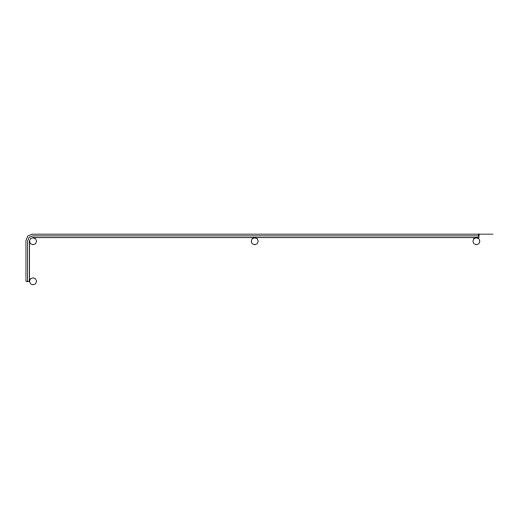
<?xml version="1.0" encoding="UTF-8"?>
<svg xmlns="http://www.w3.org/2000/svg" width="519" height="519" viewBox="0 0 519 519"><rect width="100%" height="100%" fill="white"/><g stroke="black" fill="none" stroke-linecap="round" stroke-linejoin="round"><path stroke-width="0.78" d="M493.05 234.147L32.321 234.147L27.818 236.015L25.95 240.518L25.95 281.317L29.486 281.317L30.524 278.813L33.028 277.775L35.526 278.813L36.564 281.317L35.526 283.815L33.028 284.853L30.524 283.815L29.486 281.317L29.486 241.225L30.524 238.721L33.028 237.683L478.901 237.683L478.901 234.147M478.901 235.918L32.671 235.918L29.168 237.365L27.721 240.868L27.721 281.317M33.028 237.683L35.526 238.721L36.564 241.225L35.526 243.722L33.028 244.76L30.524 243.722L29.486 241.225M252.208 238.721L251.177 241.225L252.208 243.722L254.712 244.76L257.216 243.722L258.248 241.225L257.216 238.721L254.712 237.683L252.208 238.721M473.899 238.721L472.861 241.225L473.899 243.722L476.397 244.76L478.901 243.722L479.939 241.225L478.901 238.721L476.397 237.683L473.899 238.721"/></g></svg>
